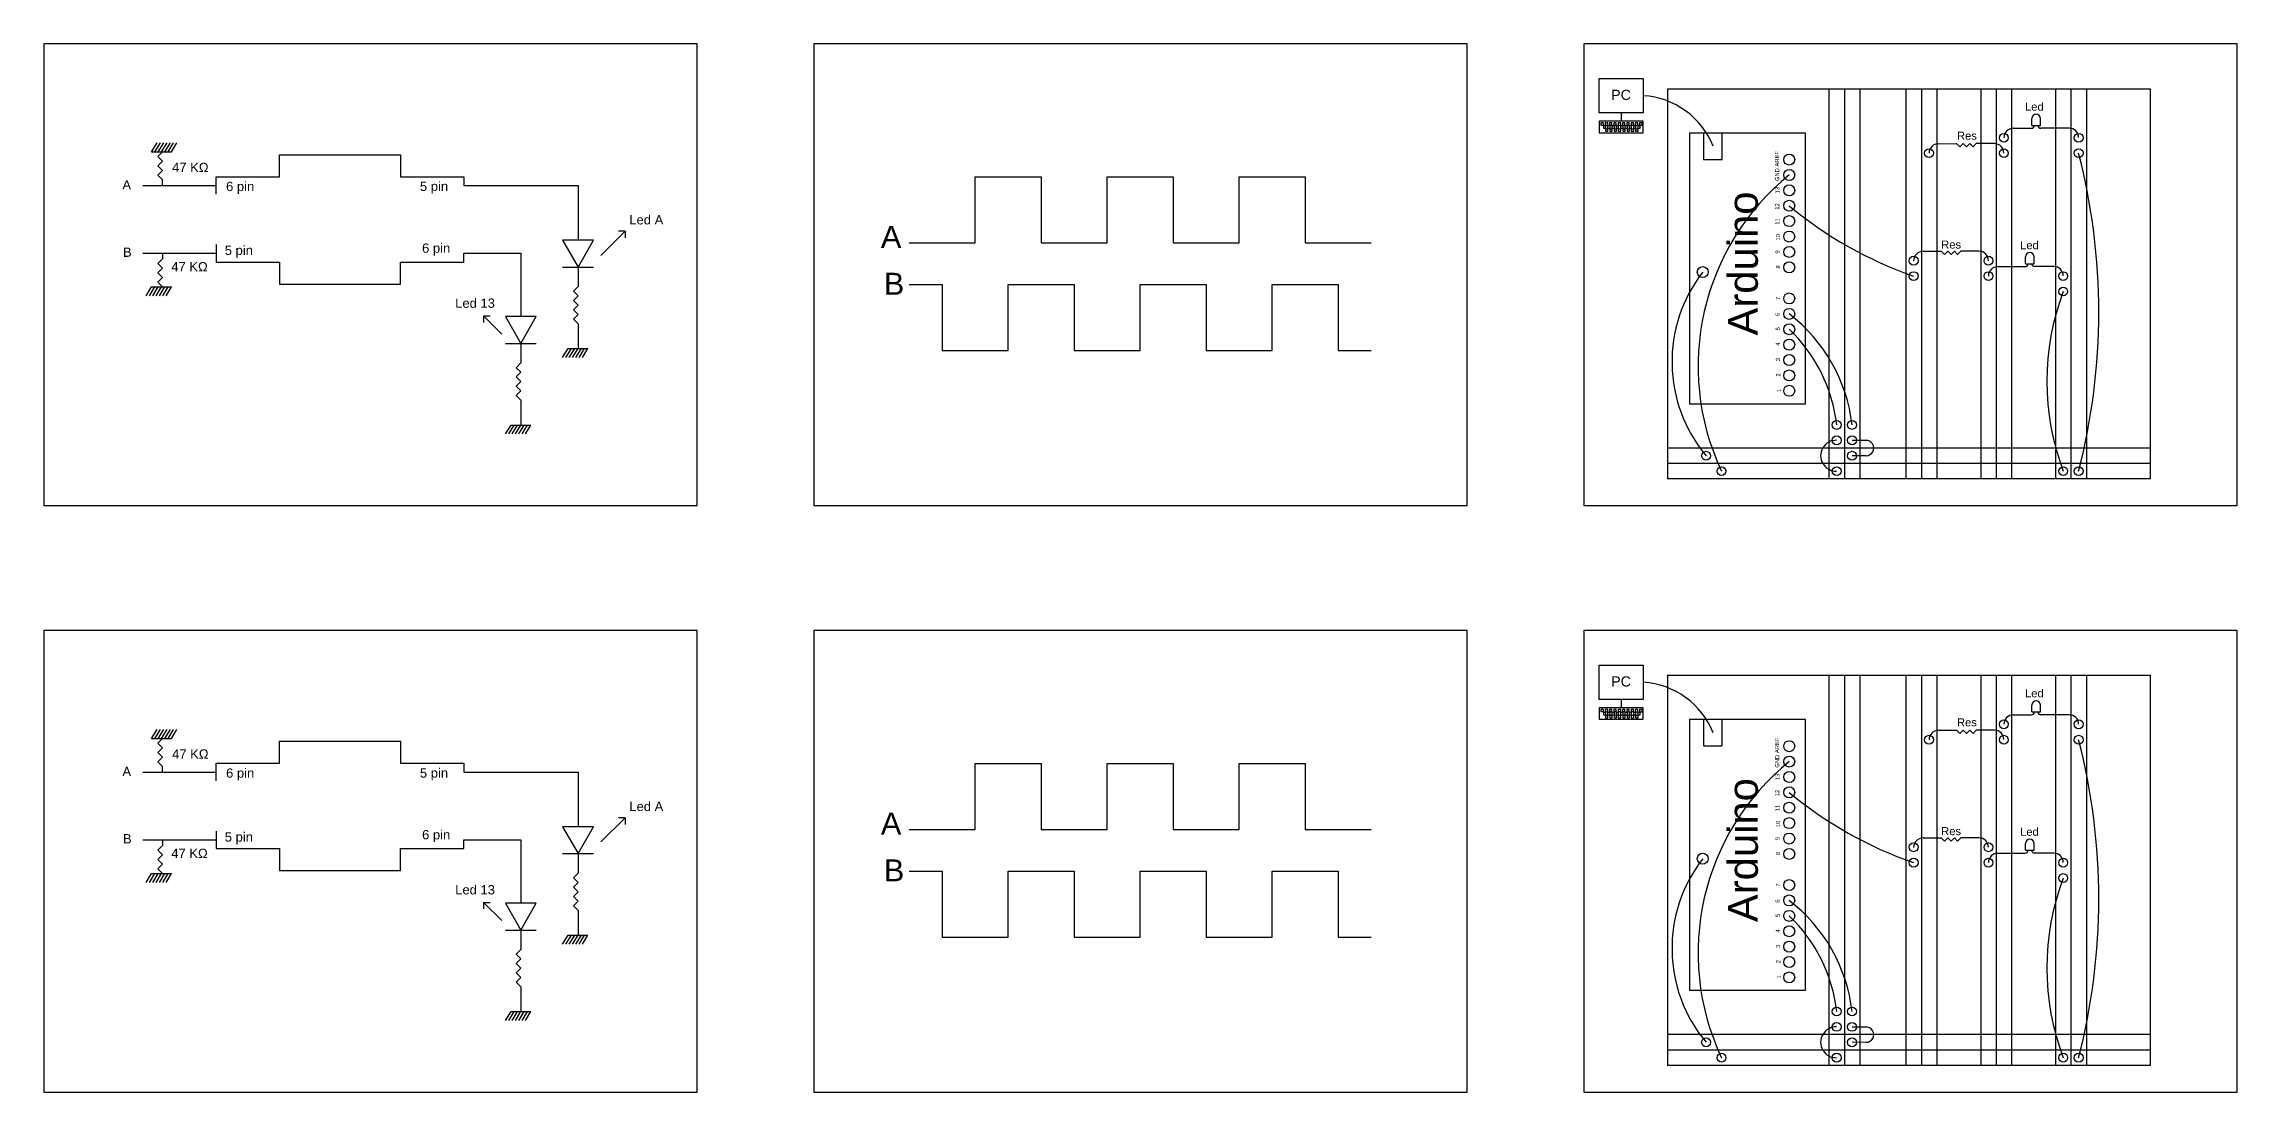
# Model space of a CAD drawing. Header units: millimetres. Extents: x 0 to 1697, y 0 to 477.
# Drawn here: x 0 to 997, y 0 to 477 of the extents above; entities that cross this region are included whole.
import ezdxf

# ---------------------------------------------------------------- set-up
doc = ezdxf.new("R2010")
doc.units = ezdxf.units.MM
for name, color, linetype in [('Collegamenti', 151, 'Continuous'), ('Foglio', 131, 'Continuous'), ('Nero per eposrtazione', 250, 'Continuous'), ('Primo circuito', 40, 'Continuous'), ('Secondo circuito', 50, 'Continuous'), ('Terzo circuito', 60, 'Continuous')]:
    doc.layers.add(name, color=color, linetype=linetype)
doc.styles.get("Standard").update_dxf_attribs({"font": 'arial.ttf'})

msp = doc.modelspace()

# ---------------------------------------------------------------- linework, layer by layer
at = {"layer": 'Collegamenti'}
for p, q in [((895.25, 171.59), (903.47, 171.6)), ((903.68, 172.91), (903.68, 176.07)), ((903.68, 172.91), (907.56, 172.91)), ((907.56, 172.91), (907.56, 176.07)), ((920.66, 171.63), (907.76, 171.6)), ((861.25, 164.59), (869.47, 164.6)), ((870.96, 163.11), (869.47, 164.6)), ((872.46, 164.6), (870.96, 163.11)), ((873.96, 163.11), (872.46, 164.6)), ((875.45, 164.6), (873.96, 163.11)), ((876.95, 163.11), (875.45, 164.6)), ((878.44, 164.6), (876.95, 163.11)), ((886.66, 164.63), (878.44, 164.6)), ((854.25, 115.63), (862.47, 115.65)), ((863.96, 114.15), (862.47, 115.65)), ((865.46, 115.65), (863.96, 114.15)), ((866.96, 114.15), (865.46, 115.65)), ((868.45, 115.65), (866.96, 114.15)), ((869.95, 114.15), (868.45, 115.65)), ((871.44, 115.65), (869.95, 114.15)), ((879.66, 115.67), (871.44, 115.65)), ((900.8, 110), (900.8, 113.15)), ((900.8, 110), (904.68, 110)), ((904.68, 110), (904.68, 113.15)), ((888.25, 108.67), (900.6, 108.68)), ((913.66, 108.71), (904.75, 108.69)), ((821.95, 29.67), (828.48, 29.67)), ((828.3, 22.66), (821.95, 22.67))]:
    msp.add_line(p, q, dxfattribs=at)
for centre, radius, start, end in [((724.8, 149.88), 36.62, 21.70306, 86.45715), ((895.25, 167.3), 4.29, 90, 180), ((903.47, 172.91), 1.31, 270, 0), ((905.62, 176.07), 1.94, 0, 180), ((907.76, 172.91), 1.31, 180, 270), ((920.66, 167.34), 4.29, 0, 90), ((861.25, 160.3), 4.29, 90, 180), ((886.66, 160.34), 4.29, 0, 90), ((643.52, 87.98), 290.58, 345.58956, 14.41044), ((864.07, 63.34), 112.11, 129.08763, 205.1651), ((909.02, 274.9), 180.46, 230.14636, 250.89445), ((854.25, 111.34), 4.29, 90, 180), ((879.66, 111.38), 4.29, 0, 90), ((900.6, 110), 1.31, 270, 0), ((902.74, 113.15), 1.94, 0, 180), ((904.89, 110), 1.31, 180, 263.71765), ((806.69, 65.36), 66.58, 142.18973, 219.88377), ((888.25, 104.38), 4.29, 90, 180), ((913.66, 104.42), 4.29, 0, 90), ((1026.17, 56.52), 115.67, 159.31562, 200.68438), ((748.06, 28.21), 74.37, 6.52671, 52.46245), ((744.53, 28.86), 70.86, 6.32501, 46.41807), ((814.69, 22.67), 7.01, 87.8232, 272.1768), ((828.3, 26.17), 3.5, 269.92138, 92.8566)]:
    msp.add_arc(centre, radius, start, end, dxfattribs=at)
at = {"layer": 'Foglio'}
for points in [[(0, 0), (297, 0), (297, 210), (0, 210)], [(350, 0), (647, 0), (647, 210), (350, 210)], [(700, 0), (997, 0), (997, 210), (700, 210)]]:
    msp.add_lwpolyline(points, close=True, dxfattribs=at)
at = {"layer": 'Nero per eposrtazione'}
for p, q in [((707.07, 445.4), (707.07, 461.06)), ((707.07, 461.06), (727.06, 461.06)), ((727.06, 461.06), (727.06, 445.4)), ((738.09, 456.4), (738.09, 278.97)), ((738.09, 456.4), (957.52, 456.4)), ((811.45, 456.4), (811.45, 278.97)), ((818.45, 456.4), (818.45, 278.97)), ((825.45, 456.4), (825.45, 278.97)), ((846.45, 456.4), (846.45, 278.97)), ((853.45, 456.4), (853.45, 278.97)), ((860.45, 456.4), (860.45, 278.97)), ((880.45, 456.4), (880.45, 278.97)), ((887.45, 456.4), (887.45, 278.97)), ((894.45, 456.4), (894.45, 278.97)), ((914.45, 456.4), (914.45, 278.97)), ((921.45, 456.4), (921.45, 278.97)), ((928.45, 456.4), (928.45, 278.97)), ((957.52, 456.4), (957.52, 278.97)), ((727.06, 445.4), (707.07, 445.4)), ((707.07, 441.65), (707.07, 436.4)), ((727.06, 441.65), (707.07, 441.65)), ((717.07, 445.4), (717.07, 441.65)), ((727.06, 436.4), (727.06, 441.65)), ((903.68, 439.72), (903.68, 442.87)), ((903.68, 439.72), (907.56, 439.72)), ((907.56, 439.72), (907.56, 442.87)), ((49, 427.62), (51.49, 431.71)), ((50.5, 427.62), (52.99, 431.71)), ((52, 427.62), (54.49, 431.71)), ((53.5, 427.62), (55.99, 431.71)), ((55, 427.62), (57.49, 431.71)), ((56.5, 427.62), (58.99, 431.71)), ((58, 427.62), (60.49, 431.71)), ((707.07, 436.4), (727.06, 436.4)), ((748.09, 436.4), (748.09, 312.97)), ((748.09, 436.4), (800.63, 436.4)), ((754.44, 436.4), (754.44, 424.26)), ((762.9, 424.26), (762.9, 436.4)), ((800.63, 436.4), (800.63, 312.97)), ((861.25, 431.4), (869.47, 431.41)), ((870.96, 429.91), (869.47, 431.41)), ((872.46, 431.41), (870.96, 429.91)), ((873.96, 429.91), (872.46, 431.41)), ((875.45, 431.41), (873.96, 429.91)), ((876.95, 429.91), (875.45, 431.41)), ((878.44, 431.41), (876.95, 429.91)), ((886.66, 431.43), (878.44, 431.41)), ((895.25, 438.4), (903.47, 438.41)), ((920.66, 438.43), (907.76, 438.41)), ((49, 427.62), (58, 427.62)), ((51.88, 425.5), (54, 427.62)), ((54, 423.38), (51.88, 425.5)), ((51.88, 421.26), (54, 423.38)), ((54, 419.14), (51.88, 421.26)), ((51.88, 417.02), (54, 419.14)), ((107.11, 416.38), (107.11, 426.38)), ((107.11, 426.38), (162.11, 426.38)), ((162.11, 426.38), (162.11, 416.38)), ((754.44, 424.26), (762.9, 424.26)), ((44.96, 412.38), (78.32, 412.38)), ((54, 414.9), (51.88, 417.02)), ((54, 412.38), (54, 414.9)), ((78.32, 408.38), (78.32, 416.38)), ((78.32, 416.38), (107.11, 416.38)), ((162.11, 416.38), (190.89, 416.38)), ((190.89, 416.38), (190.89, 412.38)), ((190.89, 412.38), (242.82, 412.38)), ((242.82, 412.38), (242.82, 387.5)), ((423.3, 386.28), (423.3, 416.28)), ((423.3, 416.28), (453.3, 416.28)), ((453.3, 416.28), (453.3, 386.28)), ((483.3, 386.28), (483.3, 416.28)), ((483.3, 416.28), (513.3, 416.28)), ((513.3, 416.28), (513.3, 386.28)), ((543.3, 386.28), (543.3, 416.28)), ((543.3, 416.28), (573.3, 416.28)), ((573.3, 416.28), (573.3, 386.28)), ((253.21, 380.59), (264.24, 391.62)), ((264.24, 391.62), (261.24, 391.62)), ((264.24, 391.62), (264.24, 388.62)), ((44.96, 381.57), (78.32, 381.57)), ((54, 379.05), (51.88, 376.93)), ((54, 381.57), (54, 379.05)), ((78.32, 385.57), (78.32, 377.57)), ((190.89, 377.57), (190.89, 381.57)), ((190.89, 381.57), (216.86, 381.57)), ((216.86, 381.57), (216.86, 352.76)), ((249.82, 387.5), (235.82, 387.5)), ((235.82, 387.5), (242.82, 375.29)), ((242.82, 375.29), (249.82, 387.5)), ((393.3, 386.28), (423.3, 386.28)), ((453.3, 386.28), (483.3, 386.28)), ((513.3, 386.28), (543.3, 386.28)), ((573.3, 386.28), (603.3, 386.28)), ((854.25, 382.44), (862.47, 382.45)), ((863.96, 380.96), (862.47, 382.45)), ((865.46, 382.45), (863.96, 380.96)), ((866.96, 380.96), (865.46, 382.45)), ((868.45, 382.45), (866.96, 380.96)), ((869.95, 380.96), (868.45, 382.45)), ((871.44, 382.45), (869.95, 380.96)), ((879.66, 382.48), (871.44, 382.45)), ((900.8, 376.8), (900.8, 379.95)), ((904.68, 376.8), (904.68, 379.95)), ((51.88, 376.93), (54, 374.81)), ((54, 374.81), (51.88, 372.68)), ((51.88, 372.68), (54, 370.56)), ((54, 370.56), (51.88, 368.44)), ((78.32, 377.57), (107.11, 377.57)), ((107.11, 377.57), (107.11, 367.57)), ((162.11, 367.57), (162.11, 377.57)), ((162.11, 377.57), (190.89, 377.57)), ((235.82, 375.29), (249.82, 375.29)), ((242.82, 375.29), (242.82, 366.39)), ((888.25, 375.48), (900.6, 375.49)), ((900.8, 376.8), (904.68, 376.8)), ((913.66, 375.51), (904.75, 375.5)), ((46.52, 362.24), (49, 366.32)), ((48.02, 362.24), (50.5, 366.32)), ((49, 366.32), (58, 366.32)), ((49.52, 362.24), (52, 366.32)), ((51.02, 362.24), (53.5, 366.32)), ((51.88, 368.44), (54, 366.32)), ((52.52, 362.24), (55, 366.32)), ((54.02, 362.24), (56.5, 366.32)), ((55.52, 362.24), (58, 366.32)), ((107.11, 367.57), (162.11, 367.57)), ((242.82, 366.39), (240.7, 364.27)), ((240.7, 364.27), (242.82, 362.15)), ((242.82, 362.15), (240.7, 360.02)), ((240.7, 360.02), (242.82, 357.9)), ((393.3, 367.28), (408.3, 367.28)), ((408.3, 367.28), (408.3, 337.28)), ((438.3, 337.28), (438.3, 367.28)), ((438.3, 367.28), (468.3, 367.28)), ((468.3, 367.28), (468.3, 337.28)), ((498.3, 337.28), (498.3, 367.28)), ((498.3, 367.28), (528.3, 367.28)), ((528.3, 367.28), (528.3, 337.28)), ((558.3, 337.28), (558.3, 367.28)), ((558.3, 367.28), (588.3, 367.28)), ((588.3, 367.28), (588.3, 337.28)), ((208.18, 344.82), (199.87, 353.13)), ((199.87, 353.13), (202.87, 353.13)), ((199.87, 353.13), (199.87, 350.13)), ((223.86, 352.76), (209.86, 352.76)), ((209.86, 352.76), (216.86, 340.54)), ((216.86, 340.54), (223.86, 352.76)), ((242.82, 357.9), (240.7, 355.78)), ((240.7, 355.78), (242.82, 353.66)), ((242.82, 353.66), (240.7, 351.54)), ((240.7, 351.54), (242.82, 349.42)), ((242.82, 349.42), (242.82, 338.19)), ((209.86, 340.54), (223.86, 340.54)), ((216.86, 340.54), (216.86, 331.65)), ((216.86, 331.65), (214.73, 329.52)), ((214.73, 329.52), (216.86, 327.4)), ((235.83, 334.1), (238.32, 338.19)), ((237.33, 334.1), (239.82, 338.19)), ((238.32, 338.19), (247.32, 338.19)), ((238.83, 334.1), (241.32, 338.19)), ((240.33, 334.1), (242.82, 338.19)), ((241.83, 334.1), (244.32, 338.19)), ((243.33, 334.1), (245.82, 338.19)), ((244.83, 334.1), (247.32, 338.19)), ((408.3, 337.28), (438.3, 337.28)), ((468.3, 337.28), (498.3, 337.28)), ((528.3, 337.28), (558.3, 337.28)), ((588.3, 337.28), (603.3, 337.28)), ((216.86, 327.4), (214.73, 325.28)), ((214.73, 325.28), (216.86, 323.16)), ((216.86, 323.16), (214.73, 321.04)), ((214.73, 321.04), (216.86, 318.92)), ((216.86, 318.92), (214.73, 316.8)), ((214.73, 316.8), (216.86, 314.68)), ((216.86, 314.68), (216.86, 303.44)), ((800.63, 312.97), (748.09, 312.97)), ((209.87, 299.36), (212.36, 303.44)), ((211.37, 299.36), (213.86, 303.44)), ((212.36, 303.44), (221.36, 303.44)), ((212.87, 299.36), (215.36, 303.44)), ((214.37, 299.36), (216.86, 303.44)), ((215.87, 299.36), (218.36, 303.44)), ((217.37, 299.36), (219.86, 303.44)), ((218.87, 299.36), (221.36, 303.44)), ((957.52, 292.97), (738.09, 292.97)), ((821.95, 296.47), (828.48, 296.47)), ((828.3, 289.47), (821.95, 289.47)), ((957.52, 285.97), (738.09, 285.97)), ((957.52, 278.97), (738.09, 278.97))]:
    msp.add_line(p, q, dxfattribs=at)
for points in [[(0, 266.81), (297, 266.81), (297, 476.81), (0, 476.81)], [(350, 266.81), (647, 266.81), (647, 476.81), (350, 476.81)], [(700, 266.81), (997, 266.81), (997, 476.81), (700, 476.81)], [(707.8, 439.88), (708.94, 439.88), (708.94, 440.86), (707.8, 440.86)], [(708.9, 438.49), (710.03, 438.49), (710.03, 439.46), (708.9, 439.46)], [(709.74, 439.88), (710.87, 439.88), (710.87, 440.86), (709.74, 440.86)], [(710.84, 438.49), (711.97, 438.49), (711.97, 439.46), (710.84, 439.46)], [(711.69, 439.88), (712.83, 439.88), (712.83, 440.86), (711.69, 440.86)], [(712.79, 438.49), (713.93, 438.49), (713.93, 439.46), (712.79, 439.46)], [(713.63, 439.88), (714.76, 439.88), (714.76, 440.86), (713.63, 440.86)], [(714.73, 438.49), (715.86, 438.49), (715.86, 439.46), (714.73, 439.46)], [(715.65, 439.88), (716.78, 439.88), (716.78, 440.86), (715.65, 440.86)], [(716.74, 438.49), (717.88, 438.49), (717.88, 439.46), (716.74, 439.46)], [(717.58, 439.88), (718.71, 439.88), (718.71, 440.86), (717.58, 440.86)], [(718.68, 438.49), (719.81, 438.49), (719.81, 439.46), (718.68, 439.46)], [(719.54, 439.88), (720.67, 439.88), (720.67, 440.86), (719.54, 440.86)], [(720.64, 438.49), (721.77, 438.49), (721.77, 439.46), (720.64, 439.46)], [(721.47, 439.88), (722.6, 439.88), (722.6, 440.86), (721.47, 440.86)], [(722.57, 438.49), (723.7, 438.49), (723.7, 439.46), (722.57, 439.46)], [(723.42, 439.86), (724.55, 439.86), (724.55, 440.83), (723.42, 440.83)], [(724.52, 438.46), (725.65, 438.46), (725.65, 439.44), (724.52, 439.44)], [(725.35, 439.86), (726.48, 439.86), (726.48, 440.83), (725.35, 440.83)], [(709.88, 437.08), (711.01, 437.08), (711.01, 438.05), (709.88, 438.05)], [(711.81, 437.08), (712.94, 437.08), (712.94, 438.05), (711.81, 438.05)], [(713.77, 437.08), (714.9, 437.08), (714.9, 438.05), (713.77, 438.05)], [(715.7, 437.08), (716.84, 437.08), (716.84, 438.05), (715.7, 438.05)], [(717.72, 437.08), (718.85, 437.08), (718.85, 438.05), (717.72, 438.05)], [(719.65, 437.08), (720.79, 437.08), (720.79, 438.05), (719.65, 438.05)], [(721.61, 437.08), (722.74, 437.08), (722.74, 438.05), (721.61, 438.05)], [(723.54, 437.08), (724.68, 437.08), (724.68, 438.05), (723.54, 438.05)]]:
    msp.add_lwpolyline(points, close=True, dxfattribs=at)
for centre, radius in [((856.95, 427.1), 2), ((890.95, 434.1), 2), ((890.95, 427.1), 2), ((924.95, 434.1), 2), ((924.95, 427.1), 2), ((793.38, 424.17), 2.5), ((793.38, 417.17), 2.5), ((793.38, 410.17), 2.5), ((793.38, 403.17), 2.5), ((793.38, 396.17), 2.5), ((793.38, 389.17), 2.5), ((793.38, 382.17), 2.5), ((849.95, 378.18), 2), ((883.95, 378.18), 2), ((754.08, 372.99), 2.5), ((793.38, 375.17), 2.5), ((849.95, 371.18), 2), ((883.95, 371.18), 2), ((917.95, 371.18), 2), ((793.38, 360.99), 2.5), ((917.95, 364.18), 2), ((793.38, 353.99), 2.5), ((793.38, 346.99), 2.5), ((793.38, 339.99), 2.5), ((793.38, 332.99), 2.5), ((793.38, 325.99), 2.5), ((793.38, 318.99), 2.5), ((814.95, 303.47), 2), ((821.95, 303.47), 2), ((755.59, 289.47), 2), ((814.95, 296.47), 2), ((821.95, 296.47), 2), ((821.95, 289.47), 2), ((762.59, 282.47), 2), ((814.95, 282.47), 2), ((917.95, 282.47), 2), ((924.95, 282.47), 2)]:
    msp.add_circle(centre, radius, dxfattribs=at)
for centre, radius, start, end in [((724.8, 416.68), 36.62, 21.70306, 86.45715), ((903.47, 439.72), 1.31, 270, 0), ((905.62, 442.87), 1.94, 0, 180), ((907.76, 439.72), 1.31, 180, 270), ((861.25, 427.1), 4.29, 90, 180), ((886.66, 427.14), 4.29, 0, 90), ((895.25, 434.1), 4.29, 90, 180), ((920.66, 434.14), 4.29, 0, 90), ((643.52, 354.79), 290.58, 345.58956, 14.41044), ((864.07, 330.15), 112.11, 129.08763, 205.1651), ((909.02, 541.7), 180.46, 230.14636, 250.89445), ((854.25, 378.15), 4.29, 90, 180), ((879.66, 378.18), 4.29, 0, 90), ((902.74, 379.95), 1.94, 0, 180), ((806.69, 332.17), 66.58, 142.18973, 219.88377), ((888.25, 371.18), 4.29, 90, 180), ((900.6, 376.8), 1.31, 270, 0), ((904.89, 376.8), 1.31, 180, 263.71765), ((913.66, 371.22), 4.29, 0, 90), ((1026.17, 323.33), 115.67, 159.31562, 200.68438), ((748.06, 295.02), 74.37, 6.52671, 52.46245), ((744.53, 295.67), 70.86, 6.32501, 46.41807), ((814.69, 289.47), 7.01, 87.8232, 272.1768), ((828.3, 292.97), 3.5, 269.92138, 92.8566)]:
    msp.add_arc(centre, radius, start, end, dxfattribs=at)
at = {"layer": 'Primo circuito'}
for p, q in [((49, 160.82), (51.49, 164.9)), ((49, 160.82), (58, 160.82)), ((50.5, 160.82), (52.99, 164.9)), ((51.88, 158.7), (54, 160.82)), ((52, 160.82), (54.49, 164.9)), ((53.5, 160.82), (55.99, 164.9)), ((55, 160.82), (57.49, 164.9)), ((56.5, 160.82), (58.99, 164.9)), ((58, 160.82), (60.49, 164.9)), ((107.11, 149.57), (107.11, 159.57)), ((107.11, 159.57), (162.11, 159.57)), ((162.11, 159.57), (162.11, 149.57)), ((54, 156.58), (51.88, 158.7)), ((51.88, 154.45), (54, 156.58)), ((54, 152.33), (51.88, 154.45)), ((51.88, 150.21), (54, 152.33)), ((54, 148.09), (51.88, 150.21)), ((78.32, 141.57), (78.32, 149.57)), ((78.32, 149.57), (107.11, 149.57)), ((162.11, 149.57), (190.89, 149.57)), ((190.89, 149.57), (190.89, 145.57)), ((44.96, 145.57), (78.32, 145.57)), ((54, 145.57), (54, 148.09)), ((190.89, 145.57), (242.82, 145.57)), ((242.82, 145.57), (242.82, 120.69)), ((249.82, 120.69), (235.82, 120.69)), ((235.82, 120.69), (242.82, 108.48)), ((242.82, 108.48), (249.82, 120.69)), ((253.21, 113.78), (264.24, 124.81)), ((264.24, 124.81), (261.24, 124.81)), ((264.24, 124.81), (264.24, 121.81)), ((44.96, 114.76), (78.32, 114.76)), ((54, 112.24), (51.88, 110.12)), ((51.88, 110.12), (54, 108)), ((54, 114.76), (54, 112.24)), ((78.32, 118.76), (78.32, 110.76)), ((78.32, 110.76), (107.11, 110.76)), ((107.11, 110.76), (107.11, 100.76)), ((162.11, 100.76), (162.11, 110.76)), ((162.11, 110.76), (190.89, 110.76)), ((190.89, 110.76), (190.89, 114.76)), ((190.89, 114.76), (216.86, 114.76)), ((216.86, 114.76), (216.86, 85.95)), ((54, 108), (51.88, 105.88)), ((51.88, 105.88), (54, 103.76)), ((54, 103.76), (51.88, 101.64)), ((51.88, 101.64), (54, 99.51)), ((107.11, 100.76), (162.11, 100.76)), ((235.82, 108.48), (249.82, 108.48)), ((242.82, 108.48), (242.82, 99.58)), ((46.52, 95.43), (49, 99.51)), ((48.02, 95.43), (50.5, 99.51)), ((49, 99.51), (58, 99.51)), ((49.52, 95.43), (52, 99.51)), ((51.02, 95.43), (53.5, 99.51)), ((52.52, 95.43), (55, 99.51)), ((54.02, 95.43), (56.5, 99.51)), ((55.52, 95.43), (58, 99.51)), ((242.82, 99.58), (240.7, 97.46)), ((240.7, 97.46), (242.82, 95.34)), ((242.82, 95.34), (240.7, 93.22)), ((240.7, 93.22), (242.82, 91.1)), ((242.82, 91.1), (240.7, 88.98)), ((208.18, 78.02), (199.87, 86.32)), ((199.87, 86.32), (202.87, 86.32)), ((199.87, 86.32), (199.87, 83.32)), ((223.86, 85.95), (209.86, 85.95)), ((209.86, 85.95), (216.86, 73.74)), ((216.86, 73.74), (223.86, 85.95)), ((240.7, 88.98), (242.82, 86.85)), ((242.82, 86.85), (240.7, 84.73)), ((240.7, 84.73), (242.82, 82.61)), ((242.82, 82.61), (242.82, 71.38)), ((209.86, 73.74), (223.86, 73.74)), ((216.86, 73.74), (216.86, 64.84)), ((235.83, 67.3), (238.32, 71.38)), ((237.33, 67.3), (239.82, 71.38)), ((238.32, 71.38), (247.32, 71.38)), ((238.83, 67.3), (241.32, 71.38)), ((240.33, 67.3), (242.82, 71.38)), ((241.83, 67.3), (244.32, 71.38)), ((243.33, 67.3), (245.82, 71.38)), ((244.83, 67.3), (247.32, 71.38)), ((216.86, 64.84), (214.73, 62.72)), ((214.73, 62.72), (216.86, 60.6)), ((216.86, 60.6), (214.73, 58.48)), ((214.73, 58.48), (216.86, 56.35)), ((216.86, 56.35), (214.73, 54.23)), ((214.73, 54.23), (216.86, 52.11)), ((216.86, 52.11), (214.73, 49.99)), ((214.73, 49.99), (216.86, 47.87)), ((216.86, 47.87), (216.86, 36.64)), ((209.87, 32.55), (212.36, 36.64)), ((211.37, 32.55), (213.86, 36.64)), ((212.36, 36.64), (221.36, 36.64)), ((212.87, 32.55), (215.36, 36.64)), ((214.37, 32.55), (216.86, 36.64)), ((215.87, 32.55), (218.36, 36.64)), ((217.37, 32.55), (219.86, 36.64)), ((218.87, 32.55), (221.36, 36.64))]:
    msp.add_line(p, q, dxfattribs=at)
at = {"layer": 'Secondo circuito'}
for p, q in [((423.3, 119.47), (423.3, 149.47)), ((423.3, 149.47), (453.3, 149.47)), ((453.3, 149.47), (453.3, 119.47)), ((483.3, 119.47), (483.3, 149.47)), ((483.3, 149.47), (513.3, 149.47)), ((513.3, 149.47), (513.3, 119.47)), ((543.3, 119.47), (543.3, 149.47)), ((543.3, 149.47), (573.3, 149.47)), ((573.3, 149.47), (573.3, 119.47)), ((393.3, 119.47), (423.3, 119.47)), ((453.3, 119.47), (483.3, 119.47)), ((513.3, 119.47), (543.3, 119.47)), ((573.3, 119.47), (603.3, 119.47)), ((393.3, 100.47), (408.3, 100.47)), ((408.3, 100.47), (408.3, 70.47)), ((438.3, 70.47), (438.3, 100.47)), ((438.3, 100.47), (468.3, 100.47)), ((468.3, 100.47), (468.3, 70.47)), ((498.3, 70.47), (498.3, 100.47)), ((498.3, 100.47), (528.3, 100.47)), ((528.3, 100.47), (528.3, 70.47)), ((558.3, 70.47), (558.3, 100.47)), ((558.3, 100.47), (588.3, 100.47)), ((588.3, 100.47), (588.3, 70.47)), ((408.3, 70.47), (438.3, 70.47)), ((468.3, 70.47), (498.3, 70.47)), ((528.3, 70.47), (558.3, 70.47)), ((588.3, 70.47), (603.3, 70.47))]:
    msp.add_line(p, q, dxfattribs=at)
at = {"layer": 'Terzo circuito'}
for p, q in [((707.07, 178.6), (707.07, 194.25)), ((707.07, 194.25), (727.06, 194.25)), ((727.06, 194.25), (727.06, 178.6)), ((738.09, 189.59), (738.09, 12.17)), ((738.09, 189.59), (957.52, 189.59)), ((811.45, 189.59), (811.45, 12.17)), ((818.45, 189.59), (818.45, 12.17)), ((825.45, 189.59), (825.45, 12.17)), ((846.45, 189.59), (846.45, 12.17)), ((853.45, 189.59), (853.45, 12.17)), ((860.45, 189.59), (860.45, 12.17)), ((880.45, 189.59), (880.45, 12.17)), ((887.45, 189.59), (887.45, 12.17)), ((894.45, 189.59), (894.45, 12.17)), ((914.45, 189.59), (914.45, 12.17)), ((921.45, 189.59), (921.45, 12.17)), ((928.45, 189.59), (928.45, 12.17)), ((957.52, 189.59), (957.52, 12.17)), ((727.06, 178.6), (707.07, 178.6)), ((707.07, 174.85), (707.07, 169.6)), ((727.06, 174.85), (707.07, 174.85)), ((707.07, 169.6), (727.06, 169.6)), ((717.07, 178.6), (717.07, 174.85)), ((727.06, 169.6), (727.06, 174.85)), ((748.09, 169.59), (748.09, 46.17)), ((748.09, 169.59), (800.63, 169.59)), ((754.44, 169.59), (754.44, 157.45)), ((762.9, 157.45), (762.9, 169.59)), ((800.63, 169.59), (800.63, 46.17)), ((754.44, 157.45), (762.9, 157.45)), ((800.63, 46.17), (748.09, 46.17)), ((957.52, 26.17), (738.09, 26.17)), ((957.52, 19.17), (738.09, 19.17)), ((957.52, 12.17), (738.09, 12.17))]:
    msp.add_line(p, q, dxfattribs=at)
for points in [[(707.8, 173.08), (708.94, 173.08), (708.94, 174.05), (707.8, 174.05)], [(708.9, 171.68), (710.03, 171.68), (710.03, 172.65), (708.9, 172.65)], [(709.74, 173.08), (710.87, 173.08), (710.87, 174.05), (709.74, 174.05)], [(709.88, 170.27), (711.01, 170.27), (711.01, 171.24), (709.88, 171.24)], [(710.84, 171.68), (711.97, 171.68), (711.97, 172.65), (710.84, 172.65)], [(711.69, 173.08), (712.83, 173.08), (712.83, 174.05), (711.69, 174.05)], [(711.81, 170.27), (712.94, 170.27), (712.94, 171.24), (711.81, 171.24)], [(712.79, 171.68), (713.93, 171.68), (713.93, 172.65), (712.79, 172.65)], [(713.63, 173.08), (714.76, 173.08), (714.76, 174.05), (713.63, 174.05)], [(713.77, 170.27), (714.9, 170.27), (714.9, 171.24), (713.77, 171.24)], [(714.73, 171.68), (715.86, 171.68), (715.86, 172.65), (714.73, 172.65)], [(715.65, 173.08), (716.78, 173.08), (716.78, 174.05), (715.65, 174.05)], [(715.7, 170.27), (716.84, 170.27), (716.84, 171.24), (715.7, 171.24)], [(716.74, 171.68), (717.88, 171.68), (717.88, 172.65), (716.74, 172.65)], [(717.58, 173.08), (718.71, 173.08), (718.71, 174.05), (717.58, 174.05)], [(717.72, 170.27), (718.85, 170.27), (718.85, 171.24), (717.72, 171.24)], [(718.68, 171.68), (719.81, 171.68), (719.81, 172.65), (718.68, 172.65)], [(719.54, 173.08), (720.67, 173.08), (720.67, 174.05), (719.54, 174.05)], [(719.65, 170.27), (720.79, 170.27), (720.79, 171.24), (719.65, 171.24)], [(720.64, 171.68), (721.77, 171.68), (721.77, 172.65), (720.64, 172.65)], [(721.47, 173.08), (722.6, 173.08), (722.6, 174.05), (721.47, 174.05)], [(721.61, 170.27), (722.74, 170.27), (722.74, 171.24), (721.61, 171.24)], [(722.57, 171.68), (723.7, 171.68), (723.7, 172.65), (722.57, 172.65)], [(723.42, 173.05), (724.55, 173.05), (724.55, 174.03), (723.42, 174.03)], [(723.54, 170.27), (724.68, 170.27), (724.68, 171.24), (723.54, 171.24)], [(724.52, 171.66), (725.65, 171.66), (725.65, 172.63), (724.52, 172.63)], [(725.35, 173.05), (726.48, 173.05), (726.48, 174.03), (725.35, 174.03)]]:
    msp.add_lwpolyline(points, close=True, dxfattribs=at)
for centre, radius in [((793.38, 157.36), 2.5), ((856.95, 160.3), 2), ((890.95, 167.3), 2), ((890.95, 160.3), 2), ((924.95, 167.3), 2), ((924.95, 160.3), 2), ((793.38, 150.36), 2.5), ((793.38, 143.36), 2.5), ((793.38, 136.36), 2.5), ((793.38, 129.36), 2.5), ((793.38, 122.36), 2.5), ((793.38, 115.36), 2.5), ((793.38, 108.36), 2.5), ((849.95, 111.38), 2), ((883.95, 111.38), 2), ((754.08, 106.18), 2.5), ((849.95, 104.38), 2), ((883.95, 104.38), 2), ((917.95, 104.38), 2), ((793.38, 94.19), 2.5), ((917.95, 97.38), 2), ((793.38, 87.19), 2.5), ((793.38, 80.19), 2.5), ((793.38, 73.19), 2.5), ((793.38, 66.19), 2.5), ((793.38, 59.19), 2.5), ((793.38, 52.19), 2.5), ((814.95, 36.67), 2), ((814.95, 29.67), 2), ((821.95, 36.67), 2), ((821.95, 29.67), 2), ((755.59, 22.67), 2), ((821.95, 22.67), 2), ((762.59, 15.67), 2), ((814.95, 15.67), 2), ((917.95, 15.67), 2), ((924.95, 15.67), 2)]:
    msp.add_circle(centre, radius, dxfattribs=at)

# ---------------------------------------------------------------- texts
at = {"layer": 'Collegamenti'}
for s, p in [('Led', (900.57, 179.6)), ('Res', (869.64, 166.4)), ('Res', (862.47, 116.9)), ('Led', (898.34, 116.59))]:
    msp.add_text(s, height=3.637, dxfattribs=at).set_placement(p)
at = {"layer": 'Nero per eposrtazione'}
for s, height, p in [('PC', 4.632, (712.46, 451.29)), ('Led', 3.637, (900.57, 446.41)), ('Res', 3.637, (869.64, 433.21)), ('47 KΩ', 4.228, (58.3, 418.48)), ('A', 4.23, (35.71, 410.57)), ('6 pin', 4.228, (82.83, 409.83)), ('5 pin', 4.228, (170.95, 409.87)), ('Led A', 4.228, (266.14, 394.67)), ('B', 4.23, (35.95, 379.93)), ('5 pin', 4.228, (82.24, 380.77)), ('6 pin', 4.228, (171.93, 381.79)), ('Res', 3.637, (862.47, 383.7)), ('Led', 3.637, (898.34, 383.4)), ('47 KΩ', 4.228, (57.91, 373.3)), ('Led 13', 4.228, (186.98, 356.75))]:
    msp.add_text(s, height=height, dxfattribs=at).set_placement(p)
for s, height, p in [('AREF', 1.88, (788.79, 421.02)), ('GND', 1.88, (788.85, 414.41)), ('Arduino', 13.604, (779.12, 344.14)), ('13', 1.88, (788.93, 408.8)), ('12', 1.88, (788.87, 401.38)), ('11', 1.88, (788.92, 394.54)), ('10', 1.88, (789.2, 387.34)), ('9', 1.88, (788.98, 381.43)), ('8', 1.88, (789.26, 374.61)), ('7', 1.88, (789.26, 360.29)), ('6', 1.88, (788.98, 352.96)), ('5', 1.88, (789.15, 346.47)), ('4', 1.88, (789.15, 339.42)), ('3', 1.88, (789.2, 332.43)), ('2', 1.88, (789.31, 325.44)), ('1', 1.88, (789.64, 318.52))]:
    msp.add_text(s, height=height, rotation=90, dxfattribs=at).set_placement(p)
at = {"layer": 'Nero per eposrtazione', "char_height": 10, "attachment_point": 1}
for s, insert in [('A', (380.48, 394)), ('B', (381.81, 372.68))]:
    msp.add_mtext_dynamic_manual_height_columns(s, width=20.0973, gutter_width=100.49, heights=[0], dxfattribs=dict(at, insert=insert))
at = {"layer": 'Primo circuito'}
for s, height, p in [('47 KΩ', 4.228, (58.3, 151.68)), ('A', 4.23, (35.71, 143.76)), ('6 pin', 4.228, (82.83, 143.03)), ('5 pin', 4.228, (170.95, 143.06)), ('Led A', 4.228, (266.14, 127.86)), ('B', 4.23, (35.95, 113.13)), ('47 KΩ', 4.228, (57.91, 106.49)), ('5 pin', 4.228, (82.24, 113.96)), ('6 pin', 4.228, (171.93, 114.98)), ('Led 13', 4.228, (186.98, 89.94))]:
    msp.add_text(s, height=height, dxfattribs=at).set_placement(p)
at = {"layer": 'Secondo circuito', "char_height": 10, "attachment_point": 1}
for s, insert in [('A', (380.48, 127.19)), ('B', (381.81, 105.88))]:
    msp.add_mtext_dynamic_manual_height_columns(s, width=20.0973, gutter_width=100.49, heights=[0], dxfattribs=dict(at, insert=insert))
at = {"layer": 'Terzo circuito'}
msp.add_text('PC', height=4.632, dxfattribs=at).set_placement((712.46, 184.48))
for s, height, p in [('AREF', 1.88, (788.79, 154.22)), ('GND', 1.88, (788.85, 147.6)), ('Arduino', 13.604, (779.12, 77.33)), ('13', 1.88, (788.93, 142)), ('12', 1.88, (788.87, 134.58)), ('11', 1.88, (788.92, 127.73)), ('10', 1.88, (789.2, 120.54)), ('9', 1.88, (788.98, 114.62)), ('8', 1.88, (789.26, 107.81)), ('7', 1.88, (789.26, 93.48)), ('6', 1.88, (788.98, 86.16)), ('5', 1.88, (789.15, 79.66)), ('4', 1.88, (789.15, 72.61)), ('3', 1.88, (789.2, 65.62)), ('2', 1.88, (789.31, 58.63)), ('1', 1.88, (789.64, 51.71))]:
    msp.add_text(s, height=height, rotation=90, dxfattribs=at).set_placement(p)

doc.saveas('drawing.dxf')
